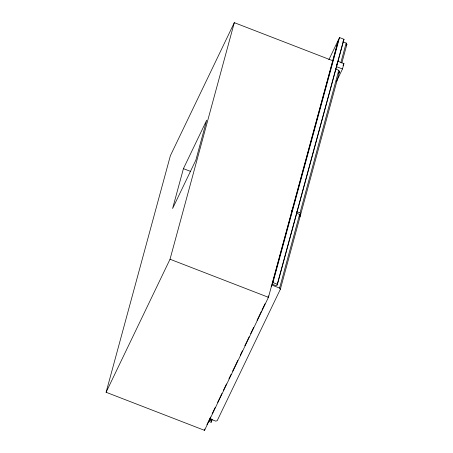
<?xml version="1.0" encoding="UTF-8"?>
<svg xmlns="http://www.w3.org/2000/svg" width="453" height="453" viewBox="0 0 453 453"><rect width="100%" height="100%" fill="white"/><g stroke="black" fill="none" stroke-linecap="round" stroke-linejoin="round"><path stroke-width="0.68" d="M328.861 59.751L338.346 40.017L268.442 297.31L204.513 430.35L106.104 392.275L170.379 155.69L234.309 22.65L332.723 60.725M183.425 168.641L172.593 208.522L195.877 160.068L206.71 120.187L183.425 168.641L190.645 171.432M106.104 392.275L170.028 259.235L234.309 22.65M204.513 430.35L204.886 428.985M208.578 421.284L211.138 422.275L211.534 421.454L210.809 420.197L211.177 418.832M211.138 422.275L211.879 419.546M211.534 421.454L212.089 419.404M268.068 297.417L268.487 295.883M272.168 284.218L338.742 39.196L339.529 37.554L344.003 39.286L277.434 284.303L277.038 285.124L275.526 285.515L272.168 284.218L272.961 282.576L339.529 37.554M337.423 62.565L336.324 66.591L342.479 68.969L336.364 81.693M277.038 285.124L343.425 40.793M209.807 418.838L215.673 421.109L217.191 420.718L280.328 289.32L279.603 288.068L299.609 214.445L296.347 213.182M299.529 216.704L300.747 214.167L300.022 212.91L338.776 70.272L335.514 69.009M340.911 62.418L346.171 43.046L342.91 41.784M280.328 289.32L300.328 215.702L299.609 214.445M300.747 214.167L339.501 71.529L338.776 70.272M341.817 63.007L346.896 44.303L346.171 43.046M342.479 68.969L343.935 63.601L337.785 61.223M343.606 40.107L344.003 39.286M346.285 45.577L346.896 44.303M338.589 73.426L339.501 71.529M343.017 65.515L343.935 63.601M291.585 211.155L292.196 209.886M299.716 216.976L300.328 215.702M271.166 286.313L271.777 285.039L279.603 288.068M206.942 424.631L210.611 416.998M212.14 413.815L215.192 407.457M217.638 402.366L221.919 393.464M223.448 390.282L226.506 383.923M228.946 378.833L231.087 374.382M232.616 371.2L237.814 360.39M240.254 355.299L242.395 350.849M244.841 345.758L249.122 336.851M250.651 333.674L253.703 327.309M257.066 320.316L261.347 311.409M261.959 310.135L265.011 303.776M296.76 211.653L300.022 212.91M272.961 282.576L277.434 284.303M170.028 259.235L268.442 297.31M209.688 419.767L210.809 420.197"/></g></svg>
